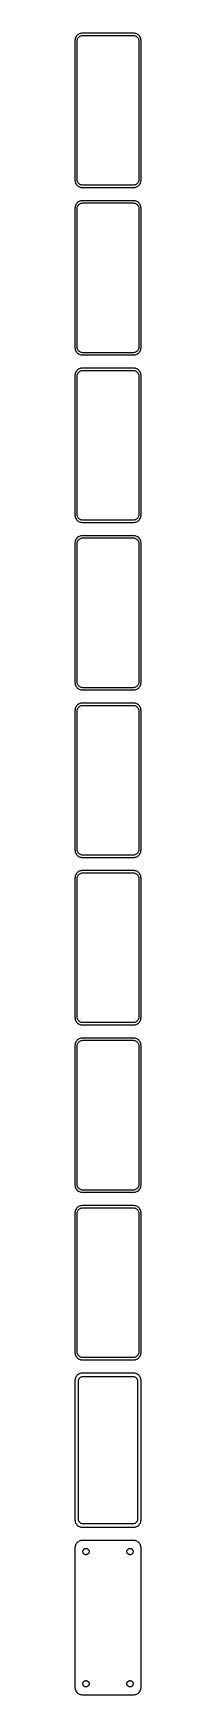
# Model space of a CAD drawing. Header units: metres. Extents: x -22 to 22, y 1088 to 2218.
import ezdxf

# ---------------------------------------------------------------- set-up
doc = ezdxf.new("R2010")
doc.units = ezdxf.units.M

msp = doc.modelspace()

# ---------------------------------------------------------------- linework, layer by layer
for p, q in [((-21.1448, 2216.92), (-21.5451, 2216.44)), ((-20.6871, 2217.35), (-21.1448, 2216.92)), ((-20.1791, 2217.72), (-20.6871, 2217.35)), ((-19.6289, 2218.02), (-20.1791, 2217.72)), ((-19.0451, 2218.26), (-19.6289, 2218.02)), ((-18.4369, 2218.41), (-19.0451, 2218.26)), ((-18.7031, 2216.62), (-18.2361, 2216.8)), ((-17.8139, 2218.49), (-18.4369, 2218.41)), ((-18.2361, 2216.8), (-17.7495, 2216.93)), ((17.8139, 2218.49), (-17.8139, 2218.49)), ((-17.7495, 2216.93), (-17.2512, 2216.99)), ((-17.2512, 2216.99), (17.2512, 2216.99)), ((17.2512, 2216.99), (17.7495, 2216.93)), ((17.7495, 2216.93), (18.2361, 2216.8)), ((18.4369, 2218.41), (17.8139, 2218.49)), ((18.2361, 2216.8), (18.7031, 2216.62)), ((19.0451, 2218.26), (18.4369, 2218.41)), ((19.6289, 2218.02), (19.0451, 2218.26)), ((20.1791, 2217.72), (19.6289, 2218.02)), ((20.6871, 2217.35), (20.1791, 2217.72)), ((21.1448, 2216.92), (20.6871, 2217.35)), ((21.5451, 2216.44), (21.1448, 2216.92)), ((-22.4606, 2214.13), (-22.5, 2213.5)), ((-22.5, 2213.5), (-22.5, 2118.5)), ((-22.3429, 2214.74), (-22.4606, 2214.13)), ((-22.1489, 2215.34), (-22.3429, 2214.74)), ((-21.8815, 2215.91), (-22.1489, 2215.34)), ((-21.5451, 2216.44), (-21.8815, 2215.91)), ((-21, 2213), (-20.9684, 2213.5)), ((-21, 2119), (-21, 2213)), ((-20.9684, 2213.5), (-20.8743, 2213.99)), ((-20.8743, 2213.99), (-20.7191, 2214.47)), ((-20.7191, 2214.47), (-20.5052, 2214.93)), ((-20.5052, 2214.93), (-20.2361, 2215.35)), ((-20.2361, 2215.35), (-19.9159, 2215.74)), ((-19.9159, 2215.74), (-19.5497, 2216.08)), ((-19.5497, 2216.08), (-19.1433, 2216.38)), ((-19.1433, 2216.38), (-18.7031, 2216.62)), ((18.7031, 2216.62), (19.1433, 2216.38)), ((19.1433, 2216.38), (19.5497, 2216.08)), ((19.5497, 2216.08), (19.9159, 2215.74)), ((19.9159, 2215.74), (20.2361, 2215.35)), ((20.2361, 2215.35), (20.5052, 2214.93)), ((20.5052, 2214.93), (20.7191, 2214.47)), ((20.7191, 2214.47), (20.8743, 2213.99)), ((20.8743, 2213.99), (20.9684, 2213.5)), ((20.9684, 2213.5), (21, 2213)), ((21, 2213), (21, 2119)), ((21.8815, 2215.91), (21.5451, 2216.44)), ((22.1489, 2215.34), (21.8815, 2215.91)), ((22.3429, 2214.74), (22.1489, 2215.34)), ((22.4606, 2214.13), (22.3429, 2214.74)), ((22.5, 2213.5), (22.4606, 2214.13)), ((22.5, 2118.5), (22.5, 2213.5)), ((-22.5, 2118.5), (-22.4606, 2117.87)), ((-22.4606, 2117.87), (-22.3429, 2117.26)), ((-22.3429, 2117.26), (-22.1489, 2116.66)), ((-22.1489, 2116.66), (-21.8815, 2116.09)), ((-21.8815, 2116.09), (-21.5451, 2115.56)), ((-21.5451, 2115.56), (-21.1448, 2115.08)), ((-21.1448, 2115.08), (-20.6871, 2114.65)), ((-20.9684, 2118.5), (-21, 2119)), ((-20.8743, 2118.01), (-20.9684, 2118.5)), ((-20.7191, 2117.53), (-20.8743, 2118.01)), ((-20.5052, 2117.07), (-20.7191, 2117.53)), ((-20.2361, 2116.65), (-20.5052, 2117.07)), ((-19.9159, 2116.26), (-20.2361, 2116.65)), ((-19.5497, 2115.92), (-19.9159, 2116.26)), ((-19.1433, 2115.62), (-19.5497, 2115.92)), ((-18.7031, 2115.38), (-19.1433, 2115.62)), ((-18.2361, 2115.2), (-18.7031, 2115.38)), ((-17.7495, 2115.07), (-18.2361, 2115.2)), ((-17.2512, 2115.01), (-17.7495, 2115.07)), ((17.2512, 2115.01), (-17.2512, 2115.01)), ((17.7495, 2115.07), (17.2512, 2115.01)), ((18.2361, 2115.2), (17.7495, 2115.07)), ((18.7031, 2115.38), (18.2361, 2115.2)), ((19.1433, 2115.62), (18.7031, 2115.38)), ((19.5497, 2115.92), (19.1433, 2115.62)), ((19.9159, 2116.26), (19.5497, 2115.92)), ((20.2361, 2116.65), (19.9159, 2116.26)), ((20.5052, 2117.07), (20.2361, 2116.65)), ((20.7191, 2117.53), (20.5052, 2117.07)), ((20.6871, 2114.65), (21.1448, 2115.08)), ((20.8743, 2118.01), (20.7191, 2117.53)), ((20.9684, 2118.5), (20.8743, 2118.01)), ((21, 2119), (20.9684, 2118.5)), ((21.1448, 2115.08), (21.5451, 2115.56)), ((21.5451, 2115.56), (21.8815, 2116.09)), ((21.8815, 2116.09), (22.1489, 2116.66)), ((22.1489, 2116.66), (22.3429, 2117.26)), ((22.3429, 2117.26), (22.4606, 2117.87)), ((22.4606, 2117.87), (22.5, 2118.5)), ((-20.6871, 2114.65), (-20.1791, 2114.28)), ((-20.1791, 2103.72), (-20.6871, 2103.35)), ((-20.1791, 2114.28), (-19.6289, 2113.98)), ((-19.6289, 2104.02), (-20.1791, 2103.72)), ((-19.6289, 2113.98), (-19.0451, 2113.74)), ((-19.0451, 2104.26), (-19.6289, 2104.02)), ((-19.0451, 2113.74), (-18.4369, 2113.59)), ((-18.4369, 2104.41), (-19.0451, 2104.26)), ((-18.4369, 2113.59), (-17.8139, 2113.51)), ((-17.8139, 2104.49), (-18.4369, 2104.41)), ((-17.8139, 2113.51), (17.8139, 2113.51)), ((17.8139, 2104.49), (-17.8139, 2104.49)), ((17.8139, 2113.51), (18.4369, 2113.59)), ((18.4369, 2104.41), (17.8139, 2104.49)), ((18.4369, 2113.59), (19.0451, 2113.74)), ((19.0451, 2104.26), (18.4369, 2104.41)), ((19.0451, 2113.74), (19.6289, 2113.98)), ((19.6289, 2104.02), (19.0451, 2104.26)), ((19.6289, 2113.98), (20.1791, 2114.28)), ((20.1791, 2103.72), (19.6289, 2104.02)), ((20.1791, 2114.28), (20.6871, 2114.65)), ((20.6871, 2103.35), (20.1791, 2103.72)), ((-22.4606, 2100.13), (-22.5, 2099.5)), ((-22.5, 2099.5), (-22.5, 2004.5)), ((-22.3429, 2100.74), (-22.4606, 2100.13)), ((-22.1489, 2101.34), (-22.3429, 2100.74)), ((-21.8815, 2101.91), (-22.1489, 2101.34)), ((-21.5451, 2102.44), (-21.8815, 2101.91)), ((-21.1448, 2102.92), (-21.5451, 2102.44)), ((-20.6871, 2103.35), (-21.1448, 2102.92)), ((-21, 2099), (-20.9684, 2099.5)), ((-21, 2005), (-21, 2099)), ((-20.9684, 2099.5), (-20.8743, 2099.99)), ((-20.8743, 2099.99), (-20.7191, 2100.47)), ((-20.7191, 2100.47), (-20.5052, 2100.93)), ((-20.5052, 2100.93), (-20.2361, 2101.35)), ((-20.2361, 2101.35), (-19.9159, 2101.74)), ((-19.9159, 2101.74), (-19.5497, 2102.08)), ((-19.5497, 2102.08), (-19.1433, 2102.38)), ((-19.1433, 2102.38), (-18.7031, 2102.62)), ((-18.7031, 2102.62), (-18.2361, 2102.8)), ((-18.2361, 2102.8), (-17.7495, 2102.93)), ((-17.7495, 2102.93), (-17.2512, 2102.99)), ((-17.2512, 2102.99), (17.2512, 2102.99)), ((17.2512, 2102.99), (17.7495, 2102.93)), ((17.7495, 2102.93), (18.2361, 2102.8)), ((18.2361, 2102.8), (18.7031, 2102.62)), ((18.7031, 2102.62), (19.1433, 2102.38)), ((19.1433, 2102.38), (19.5497, 2102.08)), ((19.5497, 2102.08), (19.9159, 2101.74)), ((19.9159, 2101.74), (20.2361, 2101.35)), ((20.2361, 2101.35), (20.5052, 2100.93)), ((20.5052, 2100.93), (20.7191, 2100.47)), ((21.1448, 2102.92), (20.6871, 2103.35)), ((20.7191, 2100.47), (20.8743, 2099.99)), ((20.8743, 2099.99), (20.9684, 2099.5)), ((20.9684, 2099.5), (21, 2099)), ((21, 2099), (21, 2005)), ((21.5451, 2102.44), (21.1448, 2102.92)), ((21.8815, 2101.91), (21.5451, 2102.44)), ((22.1489, 2101.34), (21.8815, 2101.91)), ((22.3429, 2100.74), (22.1489, 2101.34)), ((22.4606, 2100.13), (22.3429, 2100.74)), ((22.5, 2099.5), (22.4606, 2100.13)), ((22.5, 2004.5), (22.5, 2099.5)), ((-22.5, 2004.5), (-22.4606, 2003.87)), ((-22.4606, 2003.87), (-22.3429, 2003.26)), ((-22.3429, 2003.26), (-22.1489, 2002.66)), ((-22.1489, 2002.66), (-21.8815, 2002.09)), ((-21.8815, 2002.09), (-21.5451, 2001.56)), ((-20.9684, 2004.5), (-21, 2005)), ((-20.8743, 2004.01), (-20.9684, 2004.5)), ((-20.7191, 2003.53), (-20.8743, 2004.01)), ((-20.5052, 2003.07), (-20.7191, 2003.53)), ((-20.2361, 2002.65), (-20.5052, 2003.07)), ((-19.9159, 2002.26), (-20.2361, 2002.65)), ((-19.5497, 2001.92), (-19.9159, 2002.26)), ((-19.1433, 2001.62), (-19.5497, 2001.92)), ((19.5497, 2001.92), (19.1433, 2001.62)), ((19.9159, 2002.26), (19.5497, 2001.92)), ((20.2361, 2002.65), (19.9159, 2002.26)), ((20.5052, 2003.07), (20.2361, 2002.65)), ((20.7191, 2003.53), (20.5052, 2003.07)), ((20.8743, 2004.01), (20.7191, 2003.53)), ((20.9684, 2004.5), (20.8743, 2004.01)), ((21, 2005), (20.9684, 2004.5)), ((21.5451, 2001.56), (21.8815, 2002.09)), ((21.8815, 2002.09), (22.1489, 2002.66)), ((22.1489, 2002.66), (22.3429, 2003.26)), ((22.3429, 2003.26), (22.4606, 2003.87)), ((22.4606, 2003.87), (22.5, 2004.5)), ((-21.5451, 2001.56), (-21.1448, 2001.08)), ((-21.1448, 2001.08), (-20.6871, 2000.65)), ((-20.6871, 2000.65), (-20.1791, 2000.28)), ((-20.1791, 2000.28), (-19.6289, 1999.98)), ((-19.6289, 1999.98), (-19.0451, 1999.74)), ((-18.7031, 2001.38), (-19.1433, 2001.62)), ((-19.0451, 1999.74), (-18.4369, 1999.59)), ((-18.2361, 2001.2), (-18.7031, 2001.38)), ((-18.4369, 1999.59), (-17.8139, 1999.51)), ((-17.7495, 2001.07), (-18.2361, 2001.2)), ((-17.8139, 1999.51), (17.8139, 1999.51)), ((-17.2512, 2001.01), (-17.7495, 2001.07)), ((17.2512, 2001.01), (-17.2512, 2001.01)), ((17.7495, 2001.07), (17.2512, 2001.01)), ((18.2361, 2001.2), (17.7495, 2001.07)), ((17.8139, 1999.51), (18.4369, 1999.59)), ((18.7031, 2001.38), (18.2361, 2001.2)), ((18.4369, 1999.59), (19.0451, 1999.74)), ((19.1433, 2001.62), (18.7031, 2001.38)), ((19.0451, 1999.74), (19.6289, 1999.98)), ((19.6289, 1999.98), (20.1791, 2000.28)), ((20.1791, 2000.28), (20.6871, 2000.65)), ((20.6871, 2000.65), (21.1448, 2001.08)), ((21.1448, 2001.08), (21.5451, 2001.56)), ((-22.4606, 1986.13), (-22.5, 1985.5)), ((-22.5, 1985.5), (-22.5, 1890.5)), ((-22.3429, 1986.74), (-22.4606, 1986.13)), ((-22.1489, 1987.34), (-22.3429, 1986.74)), ((-21.8815, 1987.91), (-22.1489, 1987.34)), ((-21.5451, 1988.44), (-21.8815, 1987.91)), ((-21.1448, 1988.92), (-21.5451, 1988.44)), ((-20.6871, 1989.35), (-21.1448, 1988.92)), ((-21, 1985), (-20.9684, 1985.5)), ((-21, 1891), (-21, 1985)), ((-20.9684, 1985.5), (-20.8743, 1985.99)), ((-20.8743, 1985.99), (-20.7191, 1986.47)), ((-20.7191, 1986.47), (-20.5052, 1986.93)), ((-20.1791, 1989.72), (-20.6871, 1989.35)), ((-20.5052, 1986.93), (-20.2361, 1987.35)), ((-20.2361, 1987.35), (-19.9159, 1987.74)), ((-19.6289, 1990.02), (-20.1791, 1989.72)), ((-19.9159, 1987.74), (-19.5497, 1988.08)), ((-19.0451, 1990.26), (-19.6289, 1990.02)), ((-19.5497, 1988.08), (-19.1433, 1988.38)), ((-19.1433, 1988.38), (-18.7031, 1988.62)), ((-18.4369, 1990.41), (-19.0451, 1990.26)), ((-18.7031, 1988.62), (-18.2361, 1988.8)), ((-17.8139, 1990.49), (-18.4369, 1990.41)), ((-18.2361, 1988.8), (-17.7495, 1988.93)), ((17.8139, 1990.49), (-17.8139, 1990.49)), ((-17.7495, 1988.93), (-17.2512, 1988.99)), ((-17.2512, 1988.99), (17.2512, 1988.99)), ((17.2512, 1988.99), (17.7495, 1988.93)), ((17.7495, 1988.93), (18.2361, 1988.8)), ((18.4369, 1990.41), (17.8139, 1990.49)), ((18.2361, 1988.8), (18.7031, 1988.62)), ((19.0451, 1990.26), (18.4369, 1990.41)), ((18.7031, 1988.62), (19.1433, 1988.38)), ((19.6289, 1990.02), (19.0451, 1990.26)), ((19.1433, 1988.38), (19.5497, 1988.08)), ((19.5497, 1988.08), (19.9159, 1987.74)), ((20.1791, 1989.72), (19.6289, 1990.02)), ((19.9159, 1987.74), (20.2361, 1987.35)), ((20.6871, 1989.35), (20.1791, 1989.72)), ((20.2361, 1987.35), (20.5052, 1986.93)), ((20.5052, 1986.93), (20.7191, 1986.47)), ((21.1448, 1988.92), (20.6871, 1989.35)), ((20.7191, 1986.47), (20.8743, 1985.99)), ((20.8743, 1985.99), (20.9684, 1985.5)), ((20.9684, 1985.5), (21, 1985)), ((21, 1985), (21, 1891)), ((21.5451, 1988.44), (21.1448, 1988.92)), ((21.8815, 1987.91), (21.5451, 1988.44)), ((22.1489, 1987.34), (21.8815, 1987.91)), ((22.3429, 1986.74), (22.1489, 1987.34)), ((22.4606, 1986.13), (22.3429, 1986.74)), ((22.5, 1985.5), (22.4606, 1986.13)), ((22.5, 1890.5), (22.5, 1985.5)), ((-22.5, 1890.5), (-22.4606, 1889.87)), ((-22.4606, 1889.87), (-22.3429, 1889.26)), ((-22.3429, 1889.26), (-22.1489, 1888.66)), ((-20.9684, 1890.5), (-21, 1891)), ((-20.8743, 1890.01), (-20.9684, 1890.5)), ((-20.7191, 1889.53), (-20.8743, 1890.01)), ((-20.5052, 1889.07), (-20.7191, 1889.53)), ((-20.2361, 1888.65), (-20.5052, 1889.07)), ((20.5052, 1889.07), (20.2361, 1888.65)), ((20.7191, 1889.53), (20.5052, 1889.07)), ((20.8743, 1890.01), (20.7191, 1889.53)), ((20.9684, 1890.5), (20.8743, 1890.01)), ((21, 1891), (20.9684, 1890.5)), ((22.1489, 1888.66), (22.3429, 1889.26)), ((22.3429, 1889.26), (22.4606, 1889.87)), ((22.4606, 1889.87), (22.5, 1890.5)), ((-22.1489, 1888.66), (-21.8815, 1888.09)), ((-21.8815, 1888.09), (-21.5451, 1887.56)), ((-21.5451, 1887.56), (-21.1448, 1887.08)), ((-21.1448, 1887.08), (-20.6871, 1886.65)), ((-20.6871, 1886.65), (-20.1791, 1886.28)), ((-19.9159, 1888.26), (-20.2361, 1888.65)), ((-20.1791, 1886.28), (-19.6289, 1885.98)), ((-19.5497, 1887.92), (-19.9159, 1888.26)), ((-19.6289, 1885.98), (-19.0451, 1885.74)), ((-19.1433, 1887.62), (-19.5497, 1887.92)), ((-18.7031, 1887.38), (-19.1433, 1887.62)), ((-19.0451, 1885.74), (-18.4369, 1885.59)), ((-18.2361, 1887.2), (-18.7031, 1887.38)), ((-18.4369, 1885.59), (-17.8139, 1885.51)), ((-17.7495, 1887.07), (-18.2361, 1887.2)), ((-17.8139, 1885.51), (17.8139, 1885.51)), ((-17.2512, 1887.01), (-17.7495, 1887.07)), ((17.2512, 1887.01), (-17.2512, 1887.01)), ((17.7495, 1887.07), (17.2512, 1887.01)), ((18.2361, 1887.2), (17.7495, 1887.07)), ((17.8139, 1885.51), (18.4369, 1885.59)), ((18.7031, 1887.38), (18.2361, 1887.2)), ((18.4369, 1885.59), (19.0451, 1885.74)), ((19.1433, 1887.62), (18.7031, 1887.38)), ((19.0451, 1885.74), (19.6289, 1885.98)), ((19.5497, 1887.92), (19.1433, 1887.62)), ((19.9159, 1888.26), (19.5497, 1887.92)), ((19.6289, 1885.98), (20.1791, 1886.28)), ((20.2361, 1888.65), (19.9159, 1888.26)), ((20.1791, 1886.28), (20.6871, 1886.65)), ((20.6871, 1886.65), (21.1448, 1887.08)), ((21.1448, 1887.08), (21.5451, 1887.56)), ((21.5451, 1887.56), (21.8815, 1888.09)), ((21.8815, 1888.09), (22.1489, 1888.66)), ((-22.4606, 1872.13), (-22.5, 1871.5)), ((-22.5, 1871.5), (-22.5, 1776.5)), ((-22.3429, 1872.74), (-22.4606, 1872.13)), ((-22.1489, 1873.34), (-22.3429, 1872.74)), ((-21.8815, 1873.91), (-22.1489, 1873.34)), ((-21.5451, 1874.44), (-21.8815, 1873.91)), ((-21.1448, 1874.92), (-21.5451, 1874.44)), ((-20.6871, 1875.35), (-21.1448, 1874.92)), ((-21, 1871), (-20.9684, 1871.5)), ((-21, 1777), (-21, 1871)), ((-20.9684, 1871.5), (-20.8743, 1871.99)), ((-20.8743, 1871.99), (-20.7191, 1872.47)), ((-20.7191, 1872.47), (-20.5052, 1872.93)), ((-20.1791, 1875.72), (-20.6871, 1875.35)), ((-20.5052, 1872.93), (-20.2361, 1873.35)), ((-20.2361, 1873.35), (-19.9159, 1873.74)), ((-19.6289, 1876.02), (-20.1791, 1875.72)), ((-19.9159, 1873.74), (-19.5497, 1874.08)), ((-19.0451, 1876.26), (-19.6289, 1876.02)), ((-19.5497, 1874.08), (-19.1433, 1874.38)), ((-19.1433, 1874.38), (-18.7031, 1874.62)), ((-18.4369, 1876.41), (-19.0451, 1876.26)), ((-18.7031, 1874.62), (-18.2361, 1874.8)), ((-17.8139, 1876.49), (-18.4369, 1876.41)), ((-18.2361, 1874.8), (-17.7495, 1874.93)), ((17.8139, 1876.49), (-17.8139, 1876.49)), ((-17.7495, 1874.93), (-17.2512, 1874.99)), ((-17.2512, 1874.99), (17.2512, 1874.99)), ((17.2512, 1874.99), (17.7495, 1874.93)), ((17.7495, 1874.93), (18.2361, 1874.8)), ((18.4369, 1876.41), (17.8139, 1876.49)), ((18.2361, 1874.8), (18.7031, 1874.62)), ((19.0451, 1876.26), (18.4369, 1876.41)), ((18.7031, 1874.62), (19.1433, 1874.38)), ((19.6289, 1876.02), (19.0451, 1876.26)), ((19.1433, 1874.38), (19.5497, 1874.08)), ((19.5497, 1874.08), (19.9159, 1873.74)), ((20.1791, 1875.72), (19.6289, 1876.02)), ((19.9159, 1873.74), (20.2361, 1873.35)), ((20.6871, 1875.35), (20.1791, 1875.72)), ((20.2361, 1873.35), (20.5052, 1872.93)), ((20.5052, 1872.93), (20.7191, 1872.47)), ((21.1448, 1874.92), (20.6871, 1875.35)), ((20.7191, 1872.47), (20.8743, 1871.99)), ((20.8743, 1871.99), (20.9684, 1871.5)), ((20.9684, 1871.5), (21, 1871)), ((21, 1871), (21, 1777)), ((21.5451, 1874.44), (21.1448, 1874.92)), ((21.8815, 1873.91), (21.5451, 1874.44)), ((22.1489, 1873.34), (21.8815, 1873.91)), ((22.3429, 1872.74), (22.1489, 1873.34)), ((22.4606, 1872.13), (22.3429, 1872.74)), ((22.5, 1871.5), (22.4606, 1872.13)), ((22.5, 1776.5), (22.5, 1871.5)), ((-22.5, 1776.5), (-22.4606, 1775.87)), ((-22.4606, 1775.87), (-22.3429, 1775.26)), ((-20.9684, 1776.5), (-21, 1777)), ((-20.8743, 1776.01), (-20.9684, 1776.5)), ((-20.7191, 1775.53), (-20.8743, 1776.01)), ((20.8743, 1776.01), (20.7191, 1775.53)), ((20.9684, 1776.5), (20.8743, 1776.01)), ((21, 1777), (20.9684, 1776.5)), ((22.3429, 1775.26), (22.4606, 1775.87)), ((22.4606, 1775.87), (22.5, 1776.5)), ((-22.3429, 1775.26), (-22.1489, 1774.66)), ((-22.1489, 1774.66), (-21.8815, 1774.09)), ((-21.8815, 1774.09), (-21.5451, 1773.56)), ((-21.5451, 1773.56), (-21.1448, 1773.08)), ((-21.1448, 1773.08), (-20.6871, 1772.65)), ((-20.5052, 1775.07), (-20.7191, 1775.53)), ((-20.6871, 1772.65), (-20.1791, 1772.28)), ((-20.2361, 1774.65), (-20.5052, 1775.07)), ((-19.9159, 1774.26), (-20.2361, 1774.65)), ((-20.1791, 1772.28), (-19.6289, 1771.98)), ((-19.5497, 1773.92), (-19.9159, 1774.26)), ((-19.6289, 1771.98), (-19.0451, 1771.74)), ((-19.1433, 1773.62), (-19.5497, 1773.92)), ((-18.7031, 1773.38), (-19.1433, 1773.62)), ((-19.0451, 1771.74), (-18.4369, 1771.59)), ((-18.2361, 1773.2), (-18.7031, 1773.38)), ((-18.4369, 1771.59), (-17.8139, 1771.51)), ((-17.7495, 1773.07), (-18.2361, 1773.2)), ((-17.8139, 1771.51), (17.8139, 1771.51)), ((-17.2512, 1773.01), (-17.7495, 1773.07)), ((17.2512, 1773.01), (-17.2512, 1773.01)), ((17.7495, 1773.07), (17.2512, 1773.01)), ((18.2361, 1773.2), (17.7495, 1773.07)), ((17.8139, 1771.51), (18.4369, 1771.59)), ((18.7031, 1773.38), (18.2361, 1773.2)), ((18.4369, 1771.59), (19.0451, 1771.74)), ((19.1433, 1773.62), (18.7031, 1773.38)), ((19.0451, 1771.74), (19.6289, 1771.98)), ((19.5497, 1773.92), (19.1433, 1773.62)), ((19.9159, 1774.26), (19.5497, 1773.92)), ((19.6289, 1771.98), (20.1791, 1772.28)), ((20.2361, 1774.65), (19.9159, 1774.26)), ((20.1791, 1772.28), (20.6871, 1772.65)), ((20.5052, 1775.07), (20.2361, 1774.65)), ((20.7191, 1775.53), (20.5052, 1775.07)), ((20.6871, 1772.65), (21.1448, 1773.08)), ((21.1448, 1773.08), (21.5451, 1773.56)), ((21.5451, 1773.56), (21.8815, 1774.09)), ((21.8815, 1774.09), (22.1489, 1774.66)), ((22.1489, 1774.66), (22.3429, 1775.26)), ((-22.4606, 1758.13), (-22.5, 1757.5)), ((-22.5, 1757.5), (-22.5, 1662.5)), ((-22.3429, 1758.74), (-22.4606, 1758.13)), ((-22.1489, 1759.34), (-22.3429, 1758.74)), ((-21.8815, 1759.91), (-22.1489, 1759.34)), ((-21.5451, 1760.44), (-21.8815, 1759.91)), ((-21.1448, 1760.92), (-21.5451, 1760.44)), ((-20.6871, 1761.35), (-21.1448, 1760.92)), ((-21, 1757), (-20.9684, 1757.5)), ((-21, 1663), (-21, 1757)), ((-20.9684, 1757.5), (-20.8743, 1757.99)), ((-20.8743, 1757.99), (-20.7191, 1758.47)), ((-20.7191, 1758.47), (-20.5052, 1758.93)), ((-20.1791, 1761.72), (-20.6871, 1761.35)), ((-20.5052, 1758.93), (-20.2361, 1759.35)), ((-20.2361, 1759.35), (-19.9159, 1759.74)), ((-19.6289, 1762.02), (-20.1791, 1761.72)), ((-19.9159, 1759.74), (-19.5497, 1760.08)), ((-19.0451, 1762.26), (-19.6289, 1762.02)), ((-19.5497, 1760.08), (-19.1433, 1760.38)), ((-19.1433, 1760.38), (-18.7031, 1760.62)), ((-18.4369, 1762.41), (-19.0451, 1762.26)), ((-18.7031, 1760.62), (-18.2361, 1760.8)), ((-17.8139, 1762.49), (-18.4369, 1762.41)), ((-18.2361, 1760.8), (-17.7495, 1760.93)), ((17.8139, 1762.49), (-17.8139, 1762.49)), ((-17.7495, 1760.93), (-17.2512, 1760.99)), ((-17.2512, 1760.99), (17.2512, 1760.99)), ((17.2512, 1760.99), (17.7495, 1760.93)), ((17.7495, 1760.93), (18.2361, 1760.8)), ((18.4369, 1762.41), (17.8139, 1762.49)), ((18.2361, 1760.8), (18.7031, 1760.62)), ((19.0451, 1762.26), (18.4369, 1762.41)), ((18.7031, 1760.62), (19.1433, 1760.38)), ((19.6289, 1762.02), (19.0451, 1762.26)), ((19.1433, 1760.38), (19.5497, 1760.08)), ((19.5497, 1760.08), (19.9159, 1759.74)), ((20.1791, 1761.72), (19.6289, 1762.02)), ((19.9159, 1759.74), (20.2361, 1759.35)), ((20.6871, 1761.35), (20.1791, 1761.72)), ((20.2361, 1759.35), (20.5052, 1758.93)), ((20.5052, 1758.93), (20.7191, 1758.47)), ((21.1448, 1760.92), (20.6871, 1761.35)), ((20.7191, 1758.47), (20.8743, 1757.99)), ((20.8743, 1757.99), (20.9684, 1757.5)), ((20.9684, 1757.5), (21, 1757)), ((21, 1757), (21, 1663)), ((21.5451, 1760.44), (21.1448, 1760.92)), ((21.8815, 1759.91), (21.5451, 1760.44)), ((22.1489, 1759.34), (21.8815, 1759.91)), ((22.3429, 1758.74), (22.1489, 1759.34)), ((22.4606, 1758.13), (22.3429, 1758.74)), ((22.5, 1757.5), (22.4606, 1758.13)), ((22.5, 1662.5), (22.5, 1757.5)), ((-20.9684, 1662.5), (-21, 1663)), ((21, 1663), (20.9684, 1662.5)), ((-22.5, 1662.5), (-22.4606, 1661.87)), ((-22.4606, 1661.87), (-22.3429, 1661.26)), ((-22.3429, 1661.26), (-22.1489, 1660.66)), ((-22.1489, 1660.66), (-21.8815, 1660.09)), ((-21.8815, 1660.09), (-21.5451, 1659.56)), ((-21.5451, 1659.56), (-21.1448, 1659.08)), ((-21.1448, 1659.08), (-20.6871, 1658.65)), ((-20.8743, 1662.01), (-20.9684, 1662.5)), ((-20.7191, 1661.53), (-20.8743, 1662.01)), ((-20.5052, 1661.07), (-20.7191, 1661.53)), ((-20.6871, 1658.65), (-20.1791, 1658.28)), ((-20.2361, 1660.65), (-20.5052, 1661.07)), ((-19.9159, 1660.26), (-20.2361, 1660.65)), ((-20.1791, 1658.28), (-19.6289, 1657.98)), ((-19.5497, 1659.92), (-19.9159, 1660.26)), ((-19.6289, 1657.98), (-19.0451, 1657.74)), ((-19.1433, 1659.62), (-19.5497, 1659.92)), ((-18.7031, 1659.38), (-19.1433, 1659.62)), ((-19.0451, 1657.74), (-18.4369, 1657.59)), ((-18.2361, 1659.2), (-18.7031, 1659.38)), ((-18.4369, 1657.59), (-17.8139, 1657.51)), ((-17.7495, 1659.07), (-18.2361, 1659.2)), ((-17.8139, 1657.51), (17.8139, 1657.51)), ((-17.2512, 1659.01), (-17.7495, 1659.07)), ((17.2512, 1659.01), (-17.2512, 1659.01)), ((17.7495, 1659.07), (17.2512, 1659.01)), ((18.2361, 1659.2), (17.7495, 1659.07)), ((17.8139, 1657.51), (18.4369, 1657.59)), ((18.7031, 1659.38), (18.2361, 1659.2)), ((18.4369, 1657.59), (19.0451, 1657.74)), ((19.1433, 1659.62), (18.7031, 1659.38)), ((19.0451, 1657.74), (19.6289, 1657.98)), ((19.5497, 1659.92), (19.1433, 1659.62)), ((19.9159, 1660.26), (19.5497, 1659.92)), ((19.6289, 1657.98), (20.1791, 1658.28)), ((20.2361, 1660.65), (19.9159, 1660.26)), ((20.1791, 1658.28), (20.6871, 1658.65)), ((20.5052, 1661.07), (20.2361, 1660.65)), ((20.7191, 1661.53), (20.5052, 1661.07)), ((20.6871, 1658.65), (21.1448, 1659.08)), ((20.8743, 1662.01), (20.7191, 1661.53)), ((20.9684, 1662.5), (20.8743, 1662.01)), ((21.1448, 1659.08), (21.5451, 1659.56)), ((21.5451, 1659.56), (21.8815, 1660.09)), ((21.8815, 1660.09), (22.1489, 1660.66)), ((22.1489, 1660.66), (22.3429, 1661.26)), ((22.3429, 1661.26), (22.4606, 1661.87)), ((22.4606, 1661.87), (22.5, 1662.5)), ((-22.4606, 1644.13), (-22.5, 1643.5)), ((-22.5, 1643.5), (-22.5, 1548.5)), ((-22.3429, 1644.74), (-22.4606, 1644.13)), ((-22.1489, 1645.34), (-22.3429, 1644.74)), ((-21.8815, 1645.91), (-22.1489, 1645.34)), ((-21.5451, 1646.44), (-21.8815, 1645.91)), ((-21.1448, 1646.92), (-21.5451, 1646.44)), ((-20.6871, 1647.35), (-21.1448, 1646.92)), ((-21, 1643), (-20.9684, 1643.5)), ((-21, 1549), (-21, 1643)), ((-20.9684, 1643.5), (-20.8743, 1643.99)), ((-20.8743, 1643.99), (-20.7191, 1644.47)), ((-20.7191, 1644.47), (-20.5052, 1644.93)), ((-20.1791, 1647.72), (-20.6871, 1647.35)), ((-20.5052, 1644.93), (-20.2361, 1645.35)), ((-20.2361, 1645.35), (-19.9159, 1645.74)), ((-19.6289, 1648.02), (-20.1791, 1647.72)), ((-19.9159, 1645.74), (-19.5497, 1646.08)), ((-19.0451, 1648.26), (-19.6289, 1648.02)), ((-19.5497, 1646.08), (-19.1433, 1646.38)), ((-19.1433, 1646.38), (-18.7031, 1646.62)), ((-18.4369, 1648.41), (-19.0451, 1648.26)), ((-18.7031, 1646.62), (-18.2361, 1646.8)), ((-17.8139, 1648.49), (-18.4369, 1648.41)), ((-18.2361, 1646.8), (-17.7495, 1646.93)), ((17.8139, 1648.49), (-17.8139, 1648.49)), ((-17.7495, 1646.93), (-17.2512, 1646.99)), ((-17.2512, 1646.99), (17.2512, 1646.99)), ((17.2512, 1646.99), (17.7495, 1646.93)), ((17.7495, 1646.93), (18.2361, 1646.8)), ((18.4369, 1648.41), (17.8139, 1648.49)), ((18.2361, 1646.8), (18.7031, 1646.62)), ((19.0451, 1648.26), (18.4369, 1648.41)), ((18.7031, 1646.62), (19.1433, 1646.38)), ((19.6289, 1648.02), (19.0451, 1648.26)), ((19.1433, 1646.38), (19.5497, 1646.08)), ((19.5497, 1646.08), (19.9159, 1645.74)), ((20.1791, 1647.72), (19.6289, 1648.02)), ((19.9159, 1645.74), (20.2361, 1645.35)), ((20.6871, 1647.35), (20.1791, 1647.72)), ((20.2361, 1645.35), (20.5052, 1644.93)), ((20.5052, 1644.93), (20.7191, 1644.47)), ((21.1448, 1646.92), (20.6871, 1647.35)), ((20.7191, 1644.47), (20.8743, 1643.99)), ((20.8743, 1643.99), (20.9684, 1643.5)), ((20.9684, 1643.5), (21, 1643)), ((21, 1643), (21, 1549)), ((21.5451, 1646.44), (21.1448, 1646.92)), ((21.8815, 1645.91), (21.5451, 1646.44)), ((22.1489, 1645.34), (21.8815, 1645.91)), ((22.3429, 1644.74), (22.1489, 1645.34)), ((22.4606, 1644.13), (22.3429, 1644.74)), ((22.5, 1643.5), (22.4606, 1644.13)), ((22.5, 1548.5), (22.5, 1643.5)), ((-22.5, 1548.5), (-22.4606, 1547.87)), ((-22.4606, 1547.87), (-22.3429, 1547.26)), ((-22.3429, 1547.26), (-22.1489, 1546.66)), ((-22.1489, 1546.66), (-21.8815, 1546.09)), ((-21.8815, 1546.09), (-21.5451, 1545.56)), ((-21.5451, 1545.56), (-21.1448, 1545.08)), ((-21.1448, 1545.08), (-20.6871, 1544.65)), ((-20.9684, 1548.5), (-21, 1549)), ((-20.8743, 1548.01), (-20.9684, 1548.5)), ((-20.7191, 1547.53), (-20.8743, 1548.01)), ((-20.5052, 1547.07), (-20.7191, 1547.53)), ((-20.6871, 1544.65), (-20.1791, 1544.28)), ((-20.2361, 1546.65), (-20.5052, 1547.07)), ((-19.9159, 1546.26), (-20.2361, 1546.65)), ((-20.1791, 1544.28), (-19.6289, 1543.98)), ((-19.5497, 1545.92), (-19.9159, 1546.26)), ((-19.6289, 1543.98), (-19.0451, 1543.74)), ((-19.1433, 1545.62), (-19.5497, 1545.92)), ((-18.7031, 1545.38), (-19.1433, 1545.62)), ((-19.0451, 1543.74), (-18.4369, 1543.59)), ((-18.2361, 1545.2), (-18.7031, 1545.38)), ((-18.4369, 1543.59), (-17.8139, 1543.51)), ((-17.7495, 1545.07), (-18.2361, 1545.2)), ((-17.8139, 1543.51), (17.8139, 1543.51)), ((-17.2512, 1545.01), (-17.7495, 1545.07)), ((17.2512, 1545.01), (-17.2512, 1545.01)), ((17.7495, 1545.07), (17.2512, 1545.01)), ((18.2361, 1545.2), (17.7495, 1545.07)), ((17.8139, 1543.51), (18.4369, 1543.59)), ((18.7031, 1545.38), (18.2361, 1545.2)), ((18.4369, 1543.59), (19.0451, 1543.74)), ((19.1433, 1545.62), (18.7031, 1545.38)), ((19.0451, 1543.74), (19.6289, 1543.98)), ((19.5497, 1545.92), (19.1433, 1545.62)), ((19.9159, 1546.26), (19.5497, 1545.92)), ((19.6289, 1543.98), (20.1791, 1544.28)), ((20.2361, 1546.65), (19.9159, 1546.26)), ((20.1791, 1544.28), (20.6871, 1544.65)), ((20.5052, 1547.07), (20.2361, 1546.65)), ((20.7191, 1547.53), (20.5052, 1547.07)), ((20.6871, 1544.65), (21.1448, 1545.08)), ((20.8743, 1548.01), (20.7191, 1547.53)), ((20.9684, 1548.5), (20.8743, 1548.01)), ((21, 1549), (20.9684, 1548.5)), ((21.1448, 1545.08), (21.5451, 1545.56)), ((21.5451, 1545.56), (21.8815, 1546.09)), ((21.8815, 1546.09), (22.1489, 1546.66)), ((22.1489, 1546.66), (22.3429, 1547.26)), ((22.3429, 1547.26), (22.4606, 1547.87)), ((22.4606, 1547.87), (22.5, 1548.5)), ((-22.4606, 1530.13), (-22.5, 1529.5)), ((-22.5, 1529.5), (-22.5, 1434.5)), ((-22.3429, 1530.74), (-22.4606, 1530.13)), ((-22.1489, 1531.34), (-22.3429, 1530.74)), ((-21.8815, 1531.91), (-22.1489, 1531.34)), ((-21.5451, 1532.44), (-21.8815, 1531.91)), ((-21.1448, 1532.92), (-21.5451, 1532.44)), ((-20.6871, 1533.35), (-21.1448, 1532.92)), ((-21, 1529), (-20.9684, 1529.5)), ((-21, 1435), (-21, 1529)), ((-20.9684, 1529.5), (-20.8743, 1529.99)), ((-20.8743, 1529.99), (-20.7191, 1530.47)), ((-20.7191, 1530.47), (-20.5052, 1530.93)), ((-20.1791, 1533.72), (-20.6871, 1533.35)), ((-20.5052, 1530.93), (-20.2361, 1531.35)), ((-20.2361, 1531.35), (-19.9159, 1531.74)), ((-19.6289, 1534.02), (-20.1791, 1533.72)), ((-19.9159, 1531.74), (-19.5497, 1532.08)), ((-19.0451, 1534.26), (-19.6289, 1534.02)), ((-19.5497, 1532.08), (-19.1433, 1532.38)), ((-19.1433, 1532.38), (-18.7031, 1532.62)), ((-18.4369, 1534.41), (-19.0451, 1534.26)), ((-18.7031, 1532.62), (-18.2361, 1532.8)), ((-17.8139, 1534.49), (-18.4369, 1534.41)), ((-18.2361, 1532.8), (-17.7495, 1532.93)), ((17.8139, 1534.49), (-17.8139, 1534.49)), ((-17.7495, 1532.93), (-17.2512, 1532.99)), ((-17.2512, 1532.99), (17.2512, 1532.99)), ((17.2512, 1532.99), (17.7495, 1532.93)), ((17.7495, 1532.93), (18.2361, 1532.8)), ((18.4369, 1534.41), (17.8139, 1534.49)), ((18.2361, 1532.8), (18.7031, 1532.62)), ((19.0451, 1534.26), (18.4369, 1534.41)), ((18.7031, 1532.62), (19.1433, 1532.38)), ((19.6289, 1534.02), (19.0451, 1534.26)), ((19.1433, 1532.38), (19.5497, 1532.08)), ((19.5497, 1532.08), (19.9159, 1531.74)), ((20.1791, 1533.72), (19.6289, 1534.02)), ((19.9159, 1531.74), (20.2361, 1531.35)), ((20.6871, 1533.35), (20.1791, 1533.72)), ((20.2361, 1531.35), (20.5052, 1530.93)), ((20.5052, 1530.93), (20.7191, 1530.47)), ((21.1448, 1532.92), (20.6871, 1533.35)), ((20.7191, 1530.47), (20.8743, 1529.99)), ((20.8743, 1529.99), (20.9684, 1529.5)), ((20.9684, 1529.5), (21, 1529)), ((21, 1529), (21, 1435)), ((21.5451, 1532.44), (21.1448, 1532.92)), ((21.8815, 1531.91), (21.5451, 1532.44)), ((22.1489, 1531.34), (21.8815, 1531.91)), ((22.3429, 1530.74), (22.1489, 1531.34)), ((22.4606, 1530.13), (22.3429, 1530.74)), ((22.5, 1529.5), (22.4606, 1530.13)), ((22.5, 1434.5), (22.5, 1529.5)), ((-22.5, 1434.5), (-22.4606, 1433.87)), ((-22.4606, 1433.87), (-22.3429, 1433.26)), ((-22.3429, 1433.26), (-22.1489, 1432.66)), ((-22.1489, 1432.66), (-21.8815, 1432.09)), ((-21.8815, 1432.09), (-21.5451, 1431.56)), ((-21.5451, 1431.56), (-21.1448, 1431.08)), ((-21.1448, 1431.08), (-20.6871, 1430.65)), ((-20.9684, 1434.5), (-21, 1435)), ((-20.8743, 1434.01), (-20.9684, 1434.5)), ((-20.7191, 1433.53), (-20.8743, 1434.01)), ((-20.5052, 1433.07), (-20.7191, 1433.53)), ((-20.6871, 1430.65), (-20.1791, 1430.28)), ((-20.2361, 1432.65), (-20.5052, 1433.07)), ((-19.9159, 1432.26), (-20.2361, 1432.65)), ((-20.1791, 1430.28), (-19.6289, 1429.98)), ((-19.5497, 1431.92), (-19.9159, 1432.26)), ((-19.6289, 1429.98), (-19.0451, 1429.74)), ((-19.1433, 1431.62), (-19.5497, 1431.92)), ((-18.7031, 1431.38), (-19.1433, 1431.62)), ((-19.0451, 1429.74), (-18.4369, 1429.59)), ((-18.2361, 1431.2), (-18.7031, 1431.38)), ((-18.4369, 1429.59), (-17.8139, 1429.51)), ((-17.7495, 1431.07), (-18.2361, 1431.2)), ((-17.8139, 1429.51), (17.8139, 1429.51)), ((-17.2512, 1431.01), (-17.7495, 1431.07)), ((17.2512, 1431.01), (-17.2512, 1431.01)), ((17.7495, 1431.07), (17.2512, 1431.01)), ((18.2361, 1431.2), (17.7495, 1431.07)), ((17.8139, 1429.51), (18.4369, 1429.59)), ((18.7031, 1431.38), (18.2361, 1431.2)), ((18.4369, 1429.59), (19.0451, 1429.74)), ((19.1433, 1431.62), (18.7031, 1431.38)), ((19.0451, 1429.74), (19.6289, 1429.98)), ((19.5497, 1431.92), (19.1433, 1431.62)), ((19.9159, 1432.26), (19.5497, 1431.92)), ((19.6289, 1429.98), (20.1791, 1430.28)), ((20.2361, 1432.65), (19.9159, 1432.26)), ((20.1791, 1430.28), (20.6871, 1430.65)), ((20.5052, 1433.07), (20.2361, 1432.65)), ((20.7191, 1433.53), (20.5052, 1433.07)), ((20.6871, 1430.65), (21.1448, 1431.08)), ((20.8743, 1434.01), (20.7191, 1433.53)), ((20.9684, 1434.5), (20.8743, 1434.01)), ((21, 1435), (20.9684, 1434.5)), ((21.1448, 1431.08), (21.5451, 1431.56)), ((21.5451, 1431.56), (21.8815, 1432.09)), ((21.8815, 1432.09), (22.1489, 1432.66)), ((22.1489, 1432.66), (22.3429, 1433.26)), ((22.3429, 1433.26), (22.4606, 1433.87)), ((22.4606, 1433.87), (22.5, 1434.5)), ((-22.4606, 1416.13), (-22.5, 1415.5)), ((-22.5, 1415.5), (-22.5, 1320.5)), ((-22.3429, 1416.74), (-22.4606, 1416.13)), ((-22.1489, 1417.34), (-22.3429, 1416.74)), ((-21.8815, 1417.91), (-22.1489, 1417.34)), ((-21.5451, 1418.44), (-21.8815, 1417.91)), ((-21.1448, 1418.92), (-21.5451, 1418.44)), ((-20.6871, 1419.35), (-21.1448, 1418.92)), ((-21, 1415), (-20.9684, 1415.5)), ((-21, 1321), (-21, 1415)), ((-20.9684, 1415.5), (-20.8743, 1415.99)), ((-20.8743, 1415.99), (-20.7191, 1416.47)), ((-20.7191, 1416.47), (-20.5052, 1416.93)), ((-20.1791, 1419.72), (-20.6871, 1419.35)), ((-20.5052, 1416.93), (-20.2361, 1417.35)), ((-20.2361, 1417.35), (-19.9159, 1417.74)), ((-19.6289, 1420.02), (-20.1791, 1419.72)), ((-19.9159, 1417.74), (-19.5497, 1418.08)), ((-19.0451, 1420.26), (-19.6289, 1420.02)), ((-19.5497, 1418.08), (-19.1433, 1418.38)), ((-19.1433, 1418.38), (-18.7031, 1418.62)), ((-18.4369, 1420.41), (-19.0451, 1420.26)), ((-18.7031, 1418.62), (-18.2361, 1418.8)), ((-17.8139, 1420.49), (-18.4369, 1420.41)), ((-18.2361, 1418.8), (-17.7495, 1418.93)), ((17.8139, 1420.49), (-17.8139, 1420.49)), ((-17.7495, 1418.93), (-17.2512, 1418.99)), ((-17.2512, 1418.99), (17.2512, 1418.99)), ((17.2512, 1418.99), (17.7495, 1418.93)), ((17.7495, 1418.93), (18.2361, 1418.8)), ((18.4369, 1420.41), (17.8139, 1420.49)), ((18.2361, 1418.8), (18.7031, 1418.62)), ((19.0451, 1420.26), (18.4369, 1420.41)), ((18.7031, 1418.62), (19.1433, 1418.38)), ((19.6289, 1420.02), (19.0451, 1420.26)), ((19.1433, 1418.38), (19.5497, 1418.08)), ((19.5497, 1418.08), (19.9159, 1417.74)), ((20.1791, 1419.72), (19.6289, 1420.02)), ((19.9159, 1417.74), (20.2361, 1417.35)), ((20.6871, 1419.35), (20.1791, 1419.72)), ((20.2361, 1417.35), (20.5052, 1416.93)), ((20.5052, 1416.93), (20.7191, 1416.47)), ((21.1448, 1418.92), (20.6871, 1419.35)), ((20.7191, 1416.47), (20.8743, 1415.99)), ((20.8743, 1415.99), (20.9684, 1415.5)), ((20.9684, 1415.5), (21, 1415)), ((21, 1415), (21, 1321)), ((21.5451, 1418.44), (21.1448, 1418.92)), ((21.8815, 1417.91), (21.5451, 1418.44)), ((22.1489, 1417.34), (21.8815, 1417.91)), ((22.3429, 1416.74), (22.1489, 1417.34)), ((22.4606, 1416.13), (22.3429, 1416.74)), ((22.5, 1415.5), (22.4606, 1416.13)), ((22.5, 1320.5), (22.5, 1415.5)), ((-22.5, 1320.5), (-22.4606, 1319.87)), ((-22.4606, 1319.87), (-22.3429, 1319.26)), ((-22.3429, 1319.26), (-22.1489, 1318.66)), ((-22.1489, 1318.66), (-21.8815, 1318.09)), ((-21.8815, 1318.09), (-21.5451, 1317.56)), ((-21.5451, 1317.56), (-21.1448, 1317.08)), ((-21.1448, 1317.08), (-20.6871, 1316.65)), ((-20.9684, 1320.5), (-21, 1321)), ((-20.8743, 1320.01), (-20.9684, 1320.5)), ((-20.7191, 1319.53), (-20.8743, 1320.01)), ((-20.5052, 1319.07), (-20.7191, 1319.53)), ((-20.6871, 1316.65), (-20.1791, 1316.28)), ((-20.2361, 1318.65), (-20.5052, 1319.07)), ((-19.9159, 1318.26), (-20.2361, 1318.65)), ((-20.1791, 1316.28), (-19.6289, 1315.98)), ((-19.5497, 1317.92), (-19.9159, 1318.26)), ((-19.6289, 1315.98), (-19.0451, 1315.74)), ((-19.1433, 1317.62), (-19.5497, 1317.92)), ((-18.7031, 1317.38), (-19.1433, 1317.62)), ((-19.0451, 1315.74), (-18.4369, 1315.59)), ((-18.2361, 1317.2), (-18.7031, 1317.38)), ((-18.4369, 1315.59), (-17.8139, 1315.51)), ((-17.7495, 1317.07), (-18.2361, 1317.2)), ((-17.8139, 1315.51), (17.8139, 1315.51)), ((-17.2512, 1317.01), (-17.7495, 1317.07)), ((17.2512, 1317.01), (-17.2512, 1317.01)), ((17.7495, 1317.07), (17.2512, 1317.01)), ((18.2361, 1317.2), (17.7495, 1317.07)), ((17.8139, 1315.51), (18.4369, 1315.59)), ((18.7031, 1317.38), (18.2361, 1317.2)), ((18.4369, 1315.59), (19.0451, 1315.74)), ((19.1433, 1317.62), (18.7031, 1317.38)), ((19.0451, 1315.74), (19.6289, 1315.98)), ((19.5497, 1317.92), (19.1433, 1317.62)), ((19.9159, 1318.26), (19.5497, 1317.92)), ((19.6289, 1315.98), (20.1791, 1316.28)), ((20.2361, 1318.65), (19.9159, 1318.26)), ((20.1791, 1316.28), (20.6871, 1316.65)), ((20.5052, 1319.07), (20.2361, 1318.65)), ((20.7191, 1319.53), (20.5052, 1319.07)), ((20.6871, 1316.65), (21.1448, 1317.08)), ((20.8743, 1320.01), (20.7191, 1319.53)), ((20.9684, 1320.5), (20.8743, 1320.01)), ((21, 1321), (20.9684, 1320.5)), ((21.1448, 1317.08), (21.5451, 1317.56)), ((21.5451, 1317.56), (21.8815, 1318.09)), ((21.8815, 1318.09), (22.1489, 1318.66)), ((22.1489, 1318.66), (22.3429, 1319.26)), ((22.3429, 1319.26), (22.4606, 1319.87)), ((22.4606, 1319.87), (22.5, 1320.5)), ((-22.4606, 1302.13), (-22.5, 1301.5)), ((-22.5, 1301.5), (-22.5, 1206.5)), ((-22.3429, 1302.74), (-22.4606, 1302.13)), ((-22.1489, 1303.34), (-22.3429, 1302.74)), ((-21.8815, 1303.91), (-22.1489, 1303.34)), ((-21.5451, 1304.44), (-21.8815, 1303.91)), ((-21.1448, 1304.92), (-21.5451, 1304.44)), ((-20.6871, 1305.35), (-21.1448, 1304.92)), ((-20.1791, 1305.72), (-20.6871, 1305.35)), ((-19.6289, 1306.02), (-20.1791, 1305.72)), ((-20.1129, 1301), (-20.0884, 1301.39)), ((-20.1129, 1207), (-20.1129, 1301)), ((-20.0884, 1301.39), (-20.0151, 1301.77)), ((-20.0151, 1301.77), (-19.8943, 1302.15)), ((-19.8943, 1302.15), (-19.7279, 1302.5)), ((-19.7279, 1302.5), (-19.5184, 1302.83)), ((-19.0451, 1306.26), (-19.6289, 1306.02)), ((-19.5184, 1302.83), (-19.2692, 1303.13)), ((-19.2692, 1303.13), (-18.9842, 1303.4)), ((-18.4369, 1306.41), (-19.0451, 1306.26)), ((-18.9842, 1303.4), (-18.668, 1303.63)), ((-18.668, 1303.63), (-18.3254, 1303.82)), ((-17.8139, 1306.49), (-18.4369, 1306.41)), ((-18.3254, 1303.82), (-17.9619, 1303.96)), ((-17.9619, 1303.96), (-17.5833, 1304.06)), ((17.8139, 1306.49), (-17.8139, 1306.49)), ((-17.5833, 1304.06), (-17.1954, 1304.11)), ((-17.1954, 1304.11), (17.1954, 1304.11)), ((17.1954, 1304.11), (17.5833, 1304.06)), ((17.5833, 1304.06), (17.9619, 1303.96)), ((18.4369, 1306.41), (17.8139, 1306.49)), ((17.9619, 1303.96), (18.3254, 1303.82)), ((18.3254, 1303.82), (18.668, 1303.63)), ((19.0451, 1306.26), (18.4369, 1306.41)), ((18.668, 1303.63), (18.9842, 1303.4)), ((18.9842, 1303.4), (19.2692, 1303.13)), ((19.6289, 1306.02), (19.0451, 1306.26)), ((19.2692, 1303.13), (19.5184, 1302.83)), ((19.5184, 1302.83), (19.7279, 1302.5)), ((20.1791, 1305.72), (19.6289, 1306.02)), ((19.7279, 1302.5), (19.8943, 1302.15)), ((19.8943, 1302.15), (20.0151, 1301.77)), ((20.0151, 1301.77), (20.0884, 1301.39)), ((20.0884, 1301.39), (20.1129, 1301)), ((20.1129, 1301), (20.1129, 1207)), ((20.6871, 1305.35), (20.1791, 1305.72)), ((21.1448, 1304.92), (20.6871, 1305.35)), ((21.5451, 1304.44), (21.1448, 1304.92)), ((21.8815, 1303.91), (21.5451, 1304.44)), ((22.1489, 1303.34), (21.8815, 1303.91)), ((22.3429, 1302.74), (22.1489, 1303.34)), ((22.4606, 1302.13), (22.3429, 1302.74)), ((22.5, 1301.5), (22.4606, 1302.13)), ((22.5, 1206.5), (22.5, 1301.5)), ((-22.5, 1206.5), (-22.4606, 1205.87)), ((-22.4606, 1205.87), (-22.3429, 1205.26)), ((-22.3429, 1205.26), (-22.1489, 1204.66)), ((-22.1489, 1204.66), (-21.8815, 1204.09)), ((-21.8815, 1204.09), (-21.5451, 1203.56)), ((-21.5451, 1203.56), (-21.1448, 1203.08)), ((-21.1448, 1203.08), (-20.6871, 1202.65)), ((-20.6871, 1202.65), (-20.1791, 1202.28)), ((-20.1791, 1202.28), (-19.6289, 1201.98)), ((-20.0884, 1206.61), (-20.1129, 1207)), ((-20.0151, 1206.23), (-20.0884, 1206.61)), ((-19.8943, 1205.85), (-20.0151, 1206.23)), ((-19.7279, 1205.5), (-19.8943, 1205.85)), ((-19.5184, 1205.17), (-19.7279, 1205.5)), ((-19.6289, 1201.98), (-19.0451, 1201.74)), ((-19.2692, 1204.87), (-19.5184, 1205.17)), ((-18.9842, 1204.6), (-19.2692, 1204.87)), ((-19.0451, 1201.74), (-18.4369, 1201.59)), ((-18.668, 1204.37), (-18.9842, 1204.6)), ((-18.3254, 1204.18), (-18.668, 1204.37)), ((-18.4369, 1201.59), (-17.8139, 1201.51)), ((-17.9619, 1204.04), (-18.3254, 1204.18)), ((-17.5833, 1203.94), (-17.9619, 1204.04)), ((-17.8139, 1201.51), (17.8139, 1201.51)), ((-17.1954, 1203.89), (-17.5833, 1203.94)), ((17.1954, 1203.89), (-17.1954, 1203.89)), ((17.5833, 1203.94), (17.1954, 1203.89)), ((17.9619, 1204.04), (17.5833, 1203.94)), ((17.8139, 1201.51), (18.4369, 1201.59)), ((18.3254, 1204.18), (17.9619, 1204.04)), ((18.668, 1204.37), (18.3254, 1204.18)), ((18.4369, 1201.59), (19.0451, 1201.74)), ((18.9842, 1204.6), (18.668, 1204.37)), ((19.2692, 1204.87), (18.9842, 1204.6)), ((19.0451, 1201.74), (19.6289, 1201.98)), ((19.5184, 1205.17), (19.2692, 1204.87)), ((19.7279, 1205.5), (19.5184, 1205.17)), ((19.6289, 1201.98), (20.1791, 1202.28)), ((19.8943, 1205.85), (19.7279, 1205.5)), ((20.0151, 1206.23), (19.8943, 1205.85)), ((20.0884, 1206.61), (20.0151, 1206.23)), ((20.1129, 1207), (20.0884, 1206.61)), ((20.1791, 1202.28), (20.6871, 1202.65)), ((20.6871, 1202.65), (21.1448, 1203.08)), ((21.1448, 1203.08), (21.5451, 1203.56)), ((21.5451, 1203.56), (21.8815, 1204.09)), ((21.8815, 1204.09), (22.1489, 1204.66)), ((22.1489, 1204.66), (22.3429, 1205.26)), ((22.3429, 1205.26), (22.4606, 1205.87)), ((22.4606, 1205.87), (22.5, 1206.5)), ((-22.4606, 1188.13), (-22.5, 1187.5)), ((-22.3429, 1188.74), (-22.4606, 1188.13)), ((-22.1489, 1189.34), (-22.3429, 1188.74)), ((-21.8815, 1189.91), (-22.1489, 1189.34)), ((-21.5451, 1190.44), (-21.8815, 1189.91)), ((-21.1448, 1190.92), (-21.5451, 1190.44)), ((-20.6871, 1191.35), (-21.1448, 1190.92)), ((-20.1791, 1191.72), (-20.6871, 1191.35)), ((-19.6289, 1192.02), (-20.1791, 1191.72)), ((-19.0451, 1192.26), (-19.6289, 1192.02)), ((-18.4369, 1192.41), (-19.0451, 1192.26)), ((-17.8139, 1192.49), (-18.4369, 1192.41)), ((17.8139, 1192.49), (-17.8139, 1192.49)), ((18.4369, 1192.41), (17.8139, 1192.49)), ((19.0451, 1192.26), (18.4369, 1192.41)), ((19.6289, 1192.02), (19.0451, 1192.26)), ((20.1791, 1191.72), (19.6289, 1192.02)), ((20.6871, 1191.35), (20.1791, 1191.72)), ((21.1448, 1190.92), (20.6871, 1191.35)), ((21.5451, 1190.44), (21.1448, 1190.92)), ((21.8815, 1189.91), (21.5451, 1190.44)), ((22.1489, 1189.34), (21.8815, 1189.91)), ((22.3429, 1188.74), (22.1489, 1189.34)), ((22.4606, 1188.13), (22.3429, 1188.74)), ((22.5, 1187.5), (22.4606, 1188.13)), ((-22.5, 1187.5), (-22.5, 1092.5)), ((-17.1353, 1185), (-17.1185, 1185.27)), ((-17.1185, 1184.73), (-17.1353, 1185)), ((-17.1185, 1185.27), (-17.0682, 1185.53)), ((-17.0682, 1184.47), (-17.1185, 1184.73)), ((-17.0682, 1185.53), (-16.9853, 1185.79)), ((-16.9853, 1184.21), (-17.0682, 1184.47)), ((-16.9853, 1185.79), (-16.8712, 1186.03)), ((-16.8712, 1183.97), (-16.9853, 1184.21)), ((-16.8712, 1186.03), (-16.7275, 1186.26)), ((-16.7275, 1183.74), (-16.8712, 1183.97)), ((-16.7275, 1186.26), (-16.5565, 1186.46)), ((-16.5565, 1183.54), (-16.7275, 1183.74)), ((-16.5565, 1186.46), (-16.3611, 1186.65)), ((-16.3611, 1183.35), (-16.5565, 1183.54)), ((-16.3611, 1186.65), (-16.1441, 1186.8)), ((-16.1441, 1183.2), (-16.3611, 1183.35)), ((-16.1441, 1186.8), (-15.9091, 1186.93)), ((-15.9091, 1183.07), (-16.1441, 1183.2)), ((-15.9091, 1186.93), (-15.6598, 1187.03)), ((-15.6598, 1182.97), (-15.9091, 1183.07)), ((-15.6598, 1187.03), (-15.4001, 1187.1)), ((-15.4001, 1182.9), (-15.6598, 1182.97)), ((-15.4001, 1187.1), (-15.1341, 1187.13)), ((-15.1341, 1182.87), (-15.4001, 1182.9)), ((-15.1341, 1187.13), (-14.8659, 1187.13)), ((-14.8659, 1182.87), (-15.1341, 1182.87)), ((-14.8659, 1187.13), (-14.5999, 1187.1)), ((-14.5999, 1182.9), (-14.8659, 1182.87)), ((-14.5999, 1187.1), (-14.3401, 1187.03)), ((-14.3401, 1182.97), (-14.5999, 1182.9)), ((-14.3401, 1187.03), (-14.0908, 1186.93)), ((-14.0908, 1183.07), (-14.3401, 1182.97)), ((-14.0908, 1186.93), (-13.8559, 1186.8)), ((-13.8559, 1183.2), (-14.0908, 1183.07)), ((-13.8559, 1186.8), (-13.6389, 1186.65)), ((-13.6389, 1183.35), (-13.8559, 1183.2)), ((-13.6389, 1186.65), (-13.4434, 1186.46)), ((-13.4434, 1183.54), (-13.6389, 1183.35)), ((-13.4434, 1186.46), (-13.2725, 1186.26)), ((-13.2725, 1183.74), (-13.4434, 1183.54)), ((-13.2725, 1186.26), (-13.1288, 1186.03)), ((-13.1288, 1183.97), (-13.2725, 1183.74)), ((-13.1288, 1186.03), (-13.0146, 1185.79)), ((-13.0146, 1184.21), (-13.1288, 1183.97)), ((-13.0146, 1185.79), (-12.9318, 1185.53)), ((-12.9318, 1184.47), (-13.0146, 1184.21)), ((-12.9318, 1185.53), (-12.8815, 1185.27)), ((-12.8815, 1184.73), (-12.9318, 1184.47)), ((-12.8815, 1185.27), (-12.8647, 1185)), ((-12.8647, 1185), (-12.8815, 1184.73)), ((12.8647, 1185), (12.8815, 1185.27)), ((12.8815, 1184.73), (12.8647, 1185)), ((12.8815, 1185.27), (12.9318, 1185.53)), ((12.9318, 1184.47), (12.8815, 1184.73)), ((12.9318, 1185.53), (13.0146, 1185.79)), ((13.0146, 1184.21), (12.9318, 1184.47)), ((13.0146, 1185.79), (13.1288, 1186.03)), ((13.1288, 1183.97), (13.0146, 1184.21)), ((13.1288, 1186.03), (13.2725, 1186.26)), ((13.2725, 1183.74), (13.1288, 1183.97)), ((13.2725, 1186.26), (13.4434, 1186.46)), ((13.4434, 1183.54), (13.2725, 1183.74)), ((13.4434, 1186.46), (13.6389, 1186.65)), ((13.6389, 1183.35), (13.4434, 1183.54)), ((13.6389, 1186.65), (13.8559, 1186.8)), ((13.8559, 1183.2), (13.6389, 1183.35)), ((13.8559, 1186.8), (14.0908, 1186.93)), ((14.0908, 1183.07), (13.8559, 1183.2)), ((14.0908, 1186.93), (14.3401, 1187.03)), ((14.3401, 1182.97), (14.0908, 1183.07)), ((14.3401, 1187.03), (14.5999, 1187.1)), ((14.5999, 1182.9), (14.3401, 1182.97)), ((14.5999, 1187.1), (14.8659, 1187.13)), ((14.8659, 1182.87), (14.5999, 1182.9)), ((14.8659, 1187.13), (15.1341, 1187.13)), ((15.1341, 1182.87), (14.8659, 1182.87)), ((15.1341, 1187.13), (15.4001, 1187.1)), ((15.4001, 1182.9), (15.1341, 1182.87)), ((15.4001, 1187.1), (15.6598, 1187.03)), ((15.6598, 1182.97), (15.4001, 1182.9)), ((15.6598, 1187.03), (15.9091, 1186.93)), ((15.9091, 1183.07), (15.6598, 1182.97)), ((15.9091, 1186.93), (16.1441, 1186.8)), ((16.1441, 1183.2), (15.9091, 1183.07)), ((16.1441, 1186.8), (16.3611, 1186.65)), ((16.3611, 1183.35), (16.1441, 1183.2)), ((16.3611, 1186.65), (16.5565, 1186.46)), ((16.5565, 1183.54), (16.3611, 1183.35)), ((16.5565, 1186.46), (16.7275, 1186.26)), ((16.7275, 1183.74), (16.5565, 1183.54)), ((16.7275, 1186.26), (16.8712, 1186.03)), ((16.8712, 1183.97), (16.7275, 1183.74)), ((16.8712, 1186.03), (16.9853, 1185.79)), ((16.9853, 1184.21), (16.8712, 1183.97)), ((16.9853, 1185.79), (17.0682, 1185.53)), ((17.0682, 1184.47), (16.9853, 1184.21)), ((17.0682, 1185.53), (17.1185, 1185.27)), ((17.1185, 1184.73), (17.0682, 1184.47)), ((17.1185, 1185.27), (17.1353, 1185)), ((17.1353, 1185), (17.1185, 1184.73)), ((22.5, 1092.5), (22.5, 1187.5)), ((-15.6598, 1097.03), (-15.4001, 1097.1)), ((-15.4001, 1097.1), (-15.1341, 1097.13)), ((-15.1341, 1097.13), (-14.8659, 1097.13)), ((-14.8659, 1097.13), (-14.5999, 1097.1)), ((-14.5999, 1097.1), (-14.3401, 1097.03)), ((14.3401, 1097.03), (14.5999, 1097.1)), ((14.5999, 1097.1), (14.8659, 1097.13)), ((14.8659, 1097.13), (15.1341, 1097.13)), ((15.1341, 1097.13), (15.4001, 1097.1)), ((15.4001, 1097.1), (15.6598, 1097.03)), ((-22.5, 1092.5), (-22.4606, 1091.87)), ((-22.4606, 1091.87), (-22.3429, 1091.26)), ((-22.3429, 1091.26), (-22.1489, 1090.66)), ((-22.1489, 1090.66), (-21.8815, 1090.09)), ((-21.8815, 1090.09), (-21.5451, 1089.56)), ((-21.5451, 1089.56), (-21.1448, 1089.08)), ((-21.1448, 1089.08), (-20.6871, 1088.65)), ((-20.6871, 1088.65), (-20.1791, 1088.28)), ((-20.1791, 1088.28), (-19.6289, 1087.98)), ((-19.6289, 1087.98), (-19.0451, 1087.74)), ((-19.0451, 1087.74), (-18.4369, 1087.59)), ((-18.4369, 1087.59), (-17.8139, 1087.51)), ((-17.8139, 1087.51), (17.8139, 1087.51)), ((-17.1353, 1095), (-17.1185, 1095.27)), ((-17.1185, 1094.73), (-17.1353, 1095)), ((-17.1185, 1095.27), (-17.0682, 1095.53)), ((-17.0682, 1094.47), (-17.1185, 1094.73)), ((-17.0682, 1095.53), (-16.9853, 1095.79)), ((-16.9853, 1094.21), (-17.0682, 1094.47)), ((-16.9853, 1095.79), (-16.8712, 1096.03)), ((-16.8712, 1093.97), (-16.9853, 1094.21)), ((-16.8712, 1096.03), (-16.7275, 1096.26)), ((-16.7275, 1093.74), (-16.8712, 1093.97)), ((-16.7275, 1096.26), (-16.5565, 1096.46)), ((-16.5565, 1093.54), (-16.7275, 1093.74)), ((-16.5565, 1096.46), (-16.3611, 1096.65)), ((-16.3611, 1093.35), (-16.5565, 1093.54)), ((-16.3611, 1096.65), (-16.1441, 1096.8)), ((-16.1441, 1093.2), (-16.3611, 1093.35)), ((-16.1441, 1096.8), (-15.9091, 1096.93)), ((-15.9091, 1093.07), (-16.1441, 1093.2)), ((-15.9091, 1096.93), (-15.6598, 1097.03)), ((-15.6598, 1092.97), (-15.9091, 1093.07)), ((-15.4001, 1092.9), (-15.6598, 1092.97)), ((-15.1341, 1092.87), (-15.4001, 1092.9)), ((-14.8659, 1092.87), (-15.1341, 1092.87)), ((-14.5999, 1092.9), (-14.8659, 1092.87)), ((-14.3401, 1092.97), (-14.5999, 1092.9)), ((-14.3401, 1097.03), (-14.0908, 1096.93)), ((-14.0908, 1093.07), (-14.3401, 1092.97)), ((-14.0908, 1096.93), (-13.8559, 1096.8)), ((-13.8559, 1093.2), (-14.0908, 1093.07)), ((-13.8559, 1096.8), (-13.6389, 1096.65)), ((-13.6389, 1093.35), (-13.8559, 1093.2)), ((-13.6389, 1096.65), (-13.4434, 1096.46)), ((-13.4434, 1093.54), (-13.6389, 1093.35)), ((-13.4434, 1096.46), (-13.2725, 1096.26)), ((-13.2725, 1093.74), (-13.4434, 1093.54)), ((-13.2725, 1096.26), (-13.1288, 1096.03)), ((-13.1288, 1093.97), (-13.2725, 1093.74)), ((-13.1288, 1096.03), (-13.0146, 1095.79)), ((-13.0146, 1094.21), (-13.1288, 1093.97)), ((-13.0146, 1095.79), (-12.9318, 1095.53)), ((-12.9318, 1094.47), (-13.0146, 1094.21)), ((-12.9318, 1095.53), (-12.8815, 1095.27)), ((-12.8815, 1094.73), (-12.9318, 1094.47)), ((-12.8815, 1095.27), (-12.8647, 1095)), ((-12.8647, 1095), (-12.8815, 1094.73)), ((12.8647, 1095), (12.8815, 1095.27)), ((12.8815, 1094.73), (12.8647, 1095)), ((12.8815, 1095.27), (12.9318, 1095.53)), ((12.9318, 1094.47), (12.8815, 1094.73)), ((12.9318, 1095.53), (13.0146, 1095.79)), ((13.0146, 1094.21), (12.9318, 1094.47)), ((13.0146, 1095.79), (13.1288, 1096.03)), ((13.1288, 1093.97), (13.0146, 1094.21)), ((13.1288, 1096.03), (13.2725, 1096.26)), ((13.2725, 1093.74), (13.1288, 1093.97)), ((13.2725, 1096.26), (13.4434, 1096.46)), ((13.4434, 1093.54), (13.2725, 1093.74)), ((13.4434, 1096.46), (13.6389, 1096.65)), ((13.6389, 1093.35), (13.4434, 1093.54)), ((13.6389, 1096.65), (13.8559, 1096.8)), ((13.8559, 1093.2), (13.6389, 1093.35)), ((13.8559, 1096.8), (14.0908, 1096.93)), ((14.0908, 1093.07), (13.8559, 1093.2)), ((14.0908, 1096.93), (14.3401, 1097.03)), ((14.3401, 1092.97), (14.0908, 1093.07)), ((14.5999, 1092.9), (14.3401, 1092.97)), ((14.8659, 1092.87), (14.5999, 1092.9)), ((15.1341, 1092.87), (14.8659, 1092.87)), ((15.4001, 1092.9), (15.1341, 1092.87)), ((15.6598, 1092.97), (15.4001, 1092.9)), ((15.6598, 1097.03), (15.9091, 1096.93)), ((15.9091, 1093.07), (15.6598, 1092.97)), ((15.9091, 1096.93), (16.1441, 1096.8)), ((16.1441, 1093.2), (15.9091, 1093.07)), ((16.1441, 1096.8), (16.3611, 1096.65)), ((16.3611, 1093.35), (16.1441, 1093.2)), ((16.3611, 1096.65), (16.5565, 1096.46)), ((16.5565, 1093.54), (16.3611, 1093.35)), ((16.5565, 1096.46), (16.7275, 1096.26)), ((16.7275, 1093.74), (16.5565, 1093.54)), ((16.7275, 1096.26), (16.8712, 1096.03)), ((16.8712, 1093.97), (16.7275, 1093.74)), ((16.8712, 1096.03), (16.9853, 1095.79)), ((16.9853, 1094.21), (16.8712, 1093.97)), ((16.9853, 1095.79), (17.0682, 1095.53)), ((17.0682, 1094.47), (16.9853, 1094.21)), ((17.0682, 1095.53), (17.1185, 1095.27)), ((17.1185, 1094.73), (17.0682, 1094.47)), ((17.1185, 1095.27), (17.1353, 1095)), ((17.1353, 1095), (17.1185, 1094.73)), ((17.8139, 1087.51), (18.4369, 1087.59)), ((18.4369, 1087.59), (19.0451, 1087.74)), ((19.0451, 1087.74), (19.6289, 1087.98)), ((19.6289, 1087.98), (20.1791, 1088.28)), ((20.1791, 1088.28), (20.6871, 1088.65)), ((20.6871, 1088.65), (21.1448, 1089.08)), ((21.1448, 1089.08), (21.5451, 1089.56)), ((21.5451, 1089.56), (21.8815, 1090.09)), ((21.8815, 1090.09), (22.1489, 1090.66)), ((22.1489, 1090.66), (22.3429, 1091.26)), ((22.3429, 1091.26), (22.4606, 1091.87)), ((22.4606, 1091.87), (22.5, 1092.5))]:
    msp.add_line(p, q)

doc.saveas('drawing.dxf')
